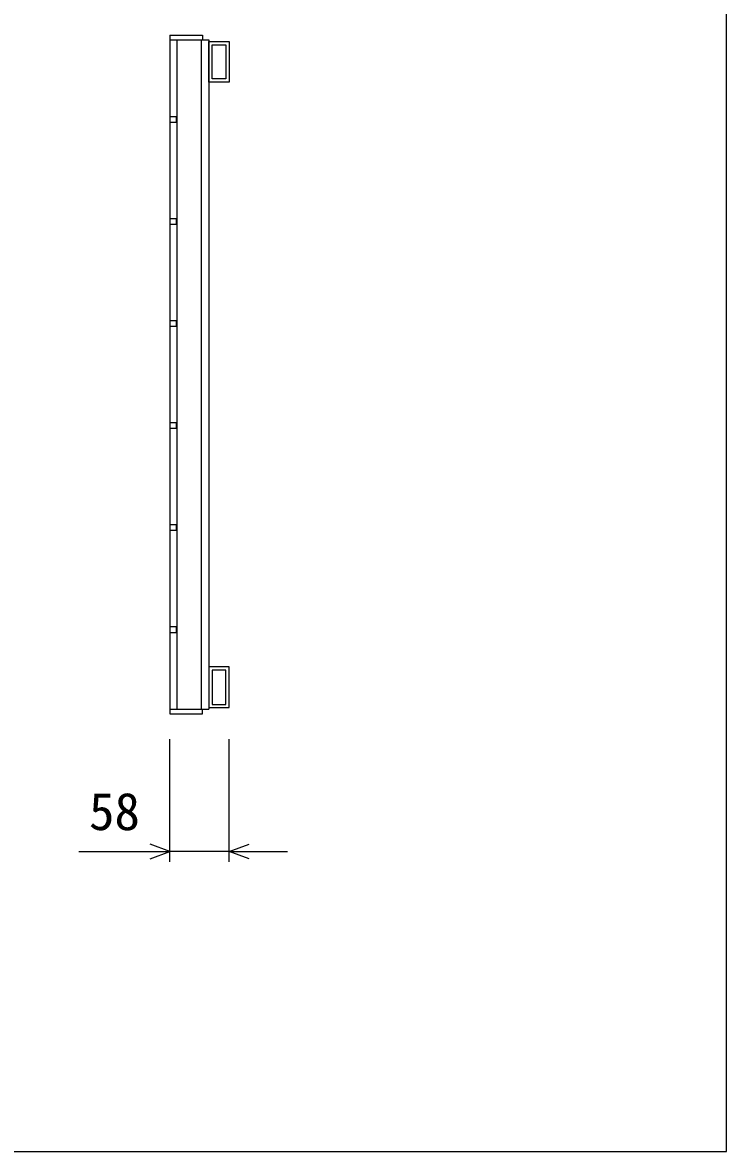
# Model space of a CAD drawing. Units: millimetres, scale not verified. Extents: x -12600 to 12600, y -8910 to 8910.
# Drawn here: x 8679 to 9368, y -2873 to -1767 of the extents above; entities that cross this region are included whole.
import ezdxf
from ezdxf.enums import TextEntityAlignment as Align

# ---------------------------------------------------------------- set-up
doc = ezdxf.new("R2010")
doc.units = ezdxf.units.MM
doc.header["$LTSCALE"] = 30
doc.layers.add('0-0_DIM', color=7, linetype='Continuous', lineweight=25)
doc.layers.add('0-2_HATCH', color=6, linetype='Continuous', lineweight=25)
doc.styles.add('ＭＳ ゴシック', font='')
doc.styles.get('ＭＳ ゴシック').set_extended_font_data('MS Gothic')

msp = doc.modelspace()

# ---------------------------------------------------------------- linework, layer by layer
at = {"layer": '0-0_DIM'}
for p, q in [((8823.44, -2589.47), (8823.44, -2469.47)), ((8881.44, -2589.47), (8881.44, -2469.47)), ((8734.28, -2579.47), (8823.44, -2579.47)), ((8881.44, -2579.47), (8823.44, -2579.47)), ((8881.44, -2579.47), (8938.5, -2579.47))]:
    msp.add_line(p, q, dxfattribs=at)
msp.add_lwpolyline([(2868.48, -2873.43), (9368.48, -2873.43), (9368.48, 1626.57), (2868.48, 1626.57)], close=True, dxfattribs=at)
for points in [[(8803.98, -2586.55), (8823.44, -2579.47), (8803.98, -2572.39)], [(8900.89, -2586.55), (8881.44, -2579.47), (8900.89, -2572.39)]]:
    msp.add_lwpolyline(points, dxfattribs=at)
at = {"layer": '0-2_HATCH'}
for p, q in [((8823.44, -1779.47), (8823.44, -2444.47)), ((8823.44, -1783.97), (8861.44, -1783.97)), ((8830.44, -2439.97), (8830.44, -1783.97)), ((8854.44, -2439.97), (8854.44, -1783.97)), ((8861.44, -1783.97), (8861.44, -2439.97)), ((8823.44, -2439.97), (8861.44, -2439.97))]:
    msp.add_line(p, q, dxfattribs=at)
for points in [[(8823.44, -1779.47), (8855.44, -1779.47), (8855.44, -1783.97)], [(8823.44, -1858.97), (8829.44, -1858.97), (8829.44, -1864.97), (8823.44, -1864.97)], [(8823.44, -1958.97), (8829.44, -1958.97), (8829.44, -1964.97), (8823.44, -1964.97)], [(8823.44, -2058.97), (8829.44, -2058.97), (8829.44, -2064.97), (8823.44, -2064.97)], [(8823.44, -2158.97), (8829.44, -2158.97), (8829.44, -2164.97), (8823.44, -2164.97)], [(8823.44, -2258.97), (8829.44, -2258.97), (8829.44, -2264.97), (8823.44, -2264.97)], [(8823.44, -2358.97), (8829.44, -2358.97), (8829.44, -2364.97), (8823.44, -2364.97)], [(8823.44, -2444.47), (8855.44, -2444.47), (8855.44, -2439.97)]]:
    msp.add_lwpolyline(points, dxfattribs=at)
for points in [[(8861.44, -1785.47), (8881.44, -1785.47), (8881.44, -1825.47), (8861.44, -1825.47)], [(8864.64, -1788.67), (8878.24, -1788.67), (8878.24, -1822.27), (8864.64, -1822.27)], [(8861.44, -2438.47), (8881.44, -2438.47), (8881.44, -2398.47), (8861.44, -2398.47)], [(8864.64, -2435.27), (8878.24, -2435.27), (8878.24, -2401.67), (8864.64, -2401.67)]]:
    msp.add_lwpolyline(points, close=True, dxfattribs=at)

# ---------------------------------------------------------------- texts
at = {"layer": '0-0_DIM', "style": 'ＭＳ ゴシック'}
msp.add_text('58', height=36.66, dxfattribs=at).set_placement((8744.16, -2569.47), align=Align.BOTTOM_LEFT)

doc.saveas('drawing.dxf')
